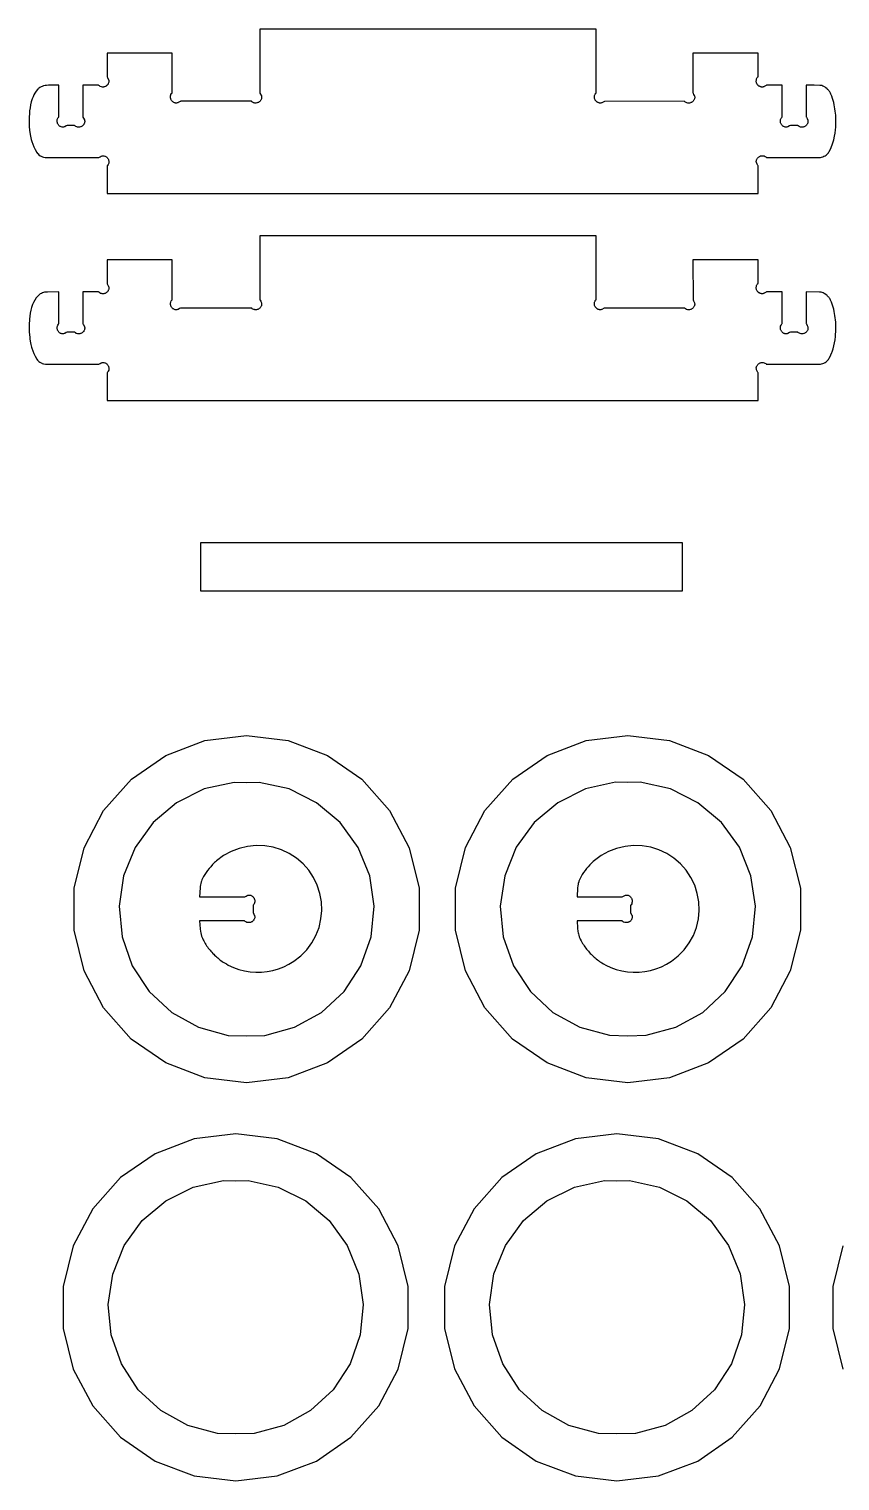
# Model space of a CAD drawing. Extents: x 104.9 to 190.6, y -82.9 to -13.6.
# Drawn here: x 163.57 to 171.96, y -31.13 to -16.09 of the extents above; entities that cross this region are included whole.
import ezdxf

# ---------------------------------------------------------------- set-up
doc = ezdxf.new("R2010")
doc.units = 0
doc.layers.add('SECTIONCUTEDGES', color=18, linetype='CONTINUOUS')

msp = doc.modelspace()

# ---------------------------------------------------------------- linework, layer by layer
at = {"layer": 'SECTIONCUTEDGES'}
for points in [[(164.374, -17.799), (171.108, -17.799), (171.108, -17.511), (171.106, -17.508), (171.099, -17.493), (171.095, -17.485), (171.093, -17.48), (171.091, -17.474), (171.09, -17.469), (171.09, -17.463), (171.091, -17.457), (171.093, -17.449), (171.095, -17.443), (171.098, -17.438), (171.101, -17.433), (171.105, -17.428), (171.109, -17.424), (171.114, -17.42), (171.119, -17.417), (171.124, -17.414), (171.129, -17.411), (171.135, -17.409), (171.14, -17.408), (171.149, -17.407), (171.159, -17.407), (171.162, -17.407), (171.171, -17.409), (171.182, -17.414), (171.189, -17.418), (171.194, -17.422), (171.195, -17.424), (171.197, -17.425), (171.741, -17.425), (171.753, -17.424), (171.766, -17.421), (171.778, -17.417), (171.79, -17.412), (171.801, -17.406), (171.812, -17.399), (171.819, -17.392), (171.826, -17.386), (171.83, -17.382), (171.836, -17.375), (171.842, -17.367), (171.847, -17.358), (171.849, -17.354), (171.86, -17.332), (171.869, -17.31), (171.875, -17.295), (171.885, -17.264), (171.892, -17.241), (171.9, -17.204), (171.905, -17.173), (171.91, -17.137), (171.912, -17.109), (171.913, -17.082), (171.914, -17.055), (171.914, -17.033), (171.913, -17.01), (171.912, -16.988), (171.91, -16.966), (171.907, -16.944), (171.904, -16.921), (171.9, -16.899), (171.896, -16.878), (171.891, -16.856), (171.885, -16.834), (171.879, -16.813), (171.872, -16.791), (171.869, -16.783), (171.866, -16.775), (171.863, -16.768), (171.859, -16.76), (171.854, -16.753), (171.85, -16.746), (171.845, -16.739), (171.84, -16.732), (171.834, -16.725), (171.828, -16.719), (171.822, -16.713), (171.808, -16.702), (171.801, -16.696), (171.79, -16.69), (171.779, -16.685), (171.769, -16.681), (171.758, -16.679), (171.747, -16.678), (171.69, -16.677), (171.607, -16.677), (171.607, -17.004), (171.608, -17.007), (171.615, -17.022), (171.621, -17.032), (171.622, -17.035), (171.624, -17.04), (171.625, -17.046), (171.625, -17.052), (171.625, -17.054), (171.625, -17.06), (171.622, -17.069), (171.62, -17.074), (171.617, -17.079), (171.614, -17.084), (171.61, -17.089), (171.606, -17.093), (171.602, -17.097), (171.597, -17.101), (171.592, -17.104), (171.586, -17.106), (171.581, -17.108), (171.575, -17.109), (171.566, -17.111), (171.557, -17.11), (171.548, -17.109), (171.535, -17.104), (171.524, -17.097), (171.52, -17.093), (171.519, -17.092), (171.445, -17.093), (171.443, -17.093), (171.435, -17.097), (171.418, -17.106), (171.413, -17.108), (171.407, -17.11), (171.402, -17.11), (171.396, -17.111), (171.39, -17.11), (171.382, -17.108), (171.376, -17.105), (171.371, -17.103), (171.366, -17.099), (171.361, -17.096), (171.357, -17.092), (171.353, -17.087), (171.35, -17.082), (171.347, -17.077), (171.344, -17.072), (171.342, -17.066), (171.34, -17.057), (171.34, -17.051), (171.34, -17.042), (171.341, -17.033), (171.345, -17.023), (171.347, -17.019), (171.353, -17.01), (171.358, -17.005), (171.358, -16.677), (171.196, -16.677), (171.193, -16.678), (171.173, -16.689), (171.167, -16.692), (171.161, -16.694), (171.157, -16.695), (171.15, -16.695), (171.144, -16.695), (171.139, -16.694), (171.135, -16.693), (171.13, -16.691), (171.126, -16.689), (171.122, -16.687), (171.118, -16.685), (171.114, -16.682), (171.111, -16.679), (171.108, -16.676), (171.104, -16.672), (171.1, -16.666), (171.096, -16.66), (171.094, -16.654), (171.092, -16.647), (171.09, -16.64), (171.09, -16.633), (171.09, -16.63), (171.091, -16.623), (171.092, -16.617), (171.094, -16.61), (171.097, -16.604), (171.1, -16.598), (171.104, -16.593), (171.108, -16.59), (171.108, -16.589), (171.108, -16.344), (170.435, -16.344), (170.435, -16.755), (170.436, -16.758), (170.442, -16.771), (170.449, -16.783), (170.45, -16.785), (170.452, -16.791), (170.453, -16.796), (170.453, -16.799), (170.453, -16.805), (170.453, -16.808), (170.452, -16.814), (170.45, -16.819), (170.448, -16.825), (170.445, -16.83), (170.442, -16.835), (170.438, -16.84), (170.434, -16.844), (170.43, -16.848), (170.425, -16.851), (170.42, -16.854), (170.414, -16.857), (170.409, -16.859), (170.4, -16.861), (170.391, -16.861), (170.382, -16.861), (170.373, -16.859), (170.365, -16.856), (170.357, -16.852), (170.35, -16.847), (170.348, -16.844), (170.347, -16.843), (169.519, -16.844), (169.494, -16.858), (169.488, -16.86), (169.482, -16.861), (169.48, -16.861), (169.473, -16.861), (169.469, -16.861), (169.464, -16.86), (169.46, -16.859), (169.456, -16.857), (169.451, -16.856), (169.447, -16.853), (169.443, -16.851), (169.44, -16.848), (169.436, -16.845), (169.433, -16.842), (169.43, -16.839), (169.425, -16.832), (169.422, -16.826), (169.419, -16.82), (169.417, -16.813), (169.416, -16.807), (169.415, -16.8), (169.415, -16.793), (169.416, -16.786), (169.417, -16.783), (169.419, -16.777), (169.422, -16.771), (169.425, -16.765), (169.43, -16.759), (169.432, -16.757), (169.434, -16.755), (169.434, -16.095), (165.955, -16.095), (165.955, -16.755), (165.955, -16.757), (165.97, -16.785), (165.971, -16.788), (165.972, -16.794), (165.973, -16.796), (165.973, -16.802), (165.973, -16.808), (165.972, -16.814), (165.97, -16.819), (165.968, -16.825), (165.965, -16.83), (165.962, -16.835), (165.958, -16.84), (165.954, -16.844), (165.949, -16.848), (165.945, -16.851), (165.939, -16.854), (165.934, -16.857), (165.928, -16.859), (165.923, -16.86), (165.914, -16.861), (165.904, -16.861), (165.895, -16.86), (165.889, -16.858), (165.88, -16.853), (165.873, -16.849), (165.87, -16.846), (165.869, -16.844), (165.868, -16.844), (165.867, -16.843), (165.135, -16.843), (165.133, -16.844), (165.125, -16.848), (165.108, -16.857), (165.105, -16.858), (165.1, -16.86), (165.094, -16.861), (165.089, -16.861), (165.083, -16.861), (165.077, -16.86), (165.071, -16.858), (165.066, -16.856), (165.061, -16.853), (165.056, -16.85), (165.051, -16.846), (165.047, -16.842), (165.043, -16.838), (165.039, -16.833), (165.036, -16.828), (165.034, -16.822), (165.032, -16.817), (165.03, -16.808), (165.029, -16.802), (165.03, -16.793), (165.031, -16.784), (165.033, -16.778), (165.035, -16.773), (165.041, -16.763), (165.046, -16.757), (165.047, -16.756), (165.048, -16.755), (165.048, -16.344), (164.374, -16.344), (164.374, -16.589), (164.377, -16.596), (164.389, -16.619), (164.391, -16.624), (164.392, -16.627), (164.392, -16.633), (164.392, -16.639), (164.392, -16.644), (164.389, -16.653), (164.387, -16.658), (164.384, -16.664), (164.381, -16.669), (164.377, -16.673), (164.373, -16.678), (164.369, -16.681), (164.364, -16.685), (164.359, -16.688), (164.354, -16.69), (164.348, -16.692), (164.339, -16.694), (164.336, -16.695), (164.327, -16.695), (164.318, -16.694), (164.315, -16.693), (164.302, -16.688), (164.295, -16.684), (164.289, -16.68), (164.287, -16.677), (164.286, -16.677), (164.125, -16.677), (164.125, -17.006), (164.13, -17.017), (164.14, -17.035), (164.141, -17.04), (164.143, -17.046), (164.143, -17.049), (164.143, -17.054), (164.142, -17.06), (164.14, -17.069), (164.138, -17.074), (164.135, -17.079), (164.132, -17.084), (164.128, -17.089), (164.124, -17.093), (164.119, -17.097), (164.115, -17.101), (164.109, -17.104), (164.104, -17.106), (164.099, -17.108), (164.09, -17.11), (164.087, -17.11), (164.077, -17.111), (164.068, -17.11), (164.062, -17.108), (164.051, -17.103), (164.048, -17.102), (164.041, -17.096), (164.038, -17.093), (164.036, -17.092), (163.962, -17.093), (163.961, -17.093), (163.951, -17.098), (163.936, -17.106), (163.93, -17.108), (163.925, -17.11), (163.919, -17.11), (163.913, -17.111), (163.908, -17.11), (163.899, -17.108), (163.894, -17.105), (163.888, -17.103), (163.883, -17.099), (163.879, -17.096), (163.875, -17.092), (163.871, -17.087), (163.867, -17.082), (163.864, -17.077), (163.862, -17.072), (163.86, -17.066), (163.858, -17.057), (163.857, -17.048), (163.857, -17.042), (163.859, -17.033), (163.862, -17.023), (163.869, -17.012), (163.872, -17.008), (163.874, -17.006), (163.875, -17.004), (163.875, -16.677), (163.768, -16.677), (163.746, -16.678), (163.733, -16.679), (163.719, -16.682), (163.715, -16.683), (163.702, -16.688), (163.691, -16.693), (163.68, -16.699), (163.669, -16.707), (163.663, -16.713), (163.656, -16.72), (163.641, -16.737), (163.626, -16.76), (163.617, -16.776), (163.608, -16.795), (163.6, -16.816), (163.593, -16.838), (163.59, -16.849), (163.583, -16.88), (163.578, -16.911), (163.573, -16.941), (163.57, -16.973), (163.568, -17.004), (163.567, -17.043), (163.567, -17.05), (163.568, -17.089), (163.569, -17.104), (163.573, -17.143), (163.576, -17.166), (163.583, -17.205), (163.59, -17.237), (163.596, -17.26), (163.605, -17.287), (163.616, -17.315), (163.629, -17.341), (163.648, -17.373), (163.656, -17.384), (163.66, -17.388), (163.669, -17.397), (163.682, -17.406), (163.693, -17.412), (163.707, -17.418), (163.718, -17.422), (163.733, -17.424), (163.742, -17.425), (164.287, -17.425), (164.29, -17.424), (164.302, -17.418), (164.314, -17.411), (164.316, -17.41), (164.322, -17.408), (164.328, -17.407), (164.333, -17.407), (164.339, -17.407), (164.342, -17.408), (164.35, -17.41), (164.356, -17.412), (164.361, -17.415), (164.366, -17.418), (164.371, -17.422), (164.375, -17.426), (164.379, -17.43), (164.382, -17.435), (164.385, -17.44), (164.388, -17.446), (164.39, -17.451), (164.392, -17.46), (164.392, -17.469), (164.392, -17.475), (164.391, -17.484), (164.387, -17.496), (164.38, -17.507), (164.376, -17.511), (164.374, -17.513)], [(164.374, -19.939), (171.108, -19.939), (171.108, -19.654), (171.107, -19.65), (171.094, -19.623), (171.092, -19.618), (171.091, -19.612), (171.09, -19.606), (171.09, -19.6), (171.091, -19.598), (171.093, -19.589), (171.095, -19.584), (171.098, -19.578), (171.101, -19.573), (171.105, -19.569), (171.109, -19.564), (171.114, -19.56), (171.119, -19.557), (171.124, -19.554), (171.129, -19.552), (171.135, -19.55), (171.14, -19.548), (171.149, -19.547), (171.159, -19.547), (171.162, -19.548), (171.171, -19.55), (171.179, -19.553), (171.189, -19.558), (171.193, -19.562), (171.194, -19.563), (171.197, -19.565), (171.741, -19.565), (171.753, -19.564), (171.766, -19.561), (171.778, -19.558), (171.79, -19.553), (171.801, -19.546), (171.812, -19.539), (171.816, -19.536), (171.823, -19.529), (171.83, -19.522), (171.836, -19.515), (171.842, -19.507), (171.847, -19.499), (171.861, -19.469), (171.872, -19.443), (171.875, -19.435), (171.885, -19.404), (171.894, -19.373), (171.9, -19.344), (171.905, -19.313), (171.91, -19.277), (171.911, -19.259), (171.913, -19.222), (171.914, -19.195), (171.914, -19.173), (171.913, -19.15), (171.912, -19.128), (171.91, -19.106), (171.907, -19.084), (171.904, -19.062), (171.9, -19.04), (171.896, -19.018), (171.891, -18.996), (171.885, -18.974), (171.879, -18.953), (171.872, -18.932), (171.869, -18.924), (171.866, -18.916), (171.863, -18.908), (171.859, -18.9), (171.854, -18.893), (171.85, -18.886), (171.845, -18.879), (171.84, -18.872), (171.834, -18.866), (171.828, -18.859), (171.822, -18.853), (171.814, -18.846), (171.808, -18.842), (171.793, -18.832), (171.783, -18.827), (171.772, -18.823), (171.762, -18.82), (171.744, -18.818), (171.607, -18.817), (171.607, -19.144), (171.608, -19.148), (171.615, -19.163), (171.621, -19.172), (171.623, -19.178), (171.624, -19.183), (171.625, -19.189), (171.625, -19.195), (171.625, -19.198), (171.624, -19.203), (171.622, -19.209), (171.62, -19.214), (171.617, -19.22), (171.614, -19.225), (171.61, -19.229), (171.606, -19.234), (171.602, -19.237), (171.597, -19.241), (171.592, -19.244), (171.586, -19.246), (171.581, -19.248), (171.572, -19.25), (171.563, -19.251), (171.554, -19.25), (171.545, -19.248), (171.536, -19.245), (171.525, -19.239), (171.522, -19.236), (171.521, -19.234), (171.519, -19.233), (171.445, -19.233), (171.443, -19.234), (171.435, -19.237), (171.418, -19.246), (171.413, -19.248), (171.41, -19.249), (171.404, -19.25), (171.399, -19.251), (171.393, -19.251), (171.387, -19.249), (171.382, -19.248), (171.376, -19.246), (171.371, -19.243), (171.366, -19.24), (171.361, -19.236), (171.357, -19.232), (171.353, -19.227), (171.35, -19.223), (171.347, -19.217), (171.344, -19.212), (171.342, -19.206), (171.34, -19.198), (171.34, -19.192), (171.34, -19.182), (171.341, -19.173), (171.342, -19.17), (171.347, -19.159), (171.354, -19.148), (171.356, -19.147), (171.358, -19.144), (171.358, -18.817), (171.196, -18.817), (171.193, -18.818), (171.173, -18.83), (171.167, -18.832), (171.161, -18.834), (171.159, -18.835), (171.152, -18.835), (171.148, -18.835), (171.144, -18.835), (171.139, -18.834), (171.135, -18.833), (171.13, -18.831), (171.126, -18.829), (171.122, -18.827), (171.118, -18.825), (171.114, -18.822), (171.111, -18.819), (171.108, -18.816), (171.104, -18.813), (171.1, -18.806), (171.096, -18.8), (171.094, -18.794), (171.092, -18.787), (171.09, -18.781), (171.09, -18.774), (171.09, -18.767), (171.091, -18.76), (171.093, -18.754), (171.094, -18.751), (171.097, -18.744), (171.1, -18.739), (171.104, -18.733), (171.108, -18.73), (171.108, -18.729), (171.108, -18.484), (170.435, -18.484), (170.436, -18.899), (170.441, -18.91), (170.449, -18.923), (170.451, -18.928), (170.452, -18.934), (170.453, -18.94), (170.453, -18.945), (170.452, -18.951), (170.45, -18.96), (170.448, -18.965), (170.445, -18.97), (170.442, -18.975), (170.438, -18.98), (170.434, -18.984), (170.43, -18.988), (170.425, -18.992), (170.42, -18.994), (170.414, -18.997), (170.409, -18.999), (170.4, -19.001), (170.394, -19.001), (170.385, -19.001), (170.382, -19.001), (170.373, -18.999), (170.367, -18.997), (170.357, -18.992), (170.347, -18.983), (169.52, -18.984), (169.518, -18.985), (169.494, -18.998), (169.488, -19), (169.482, -19.001), (169.476, -19.002), (169.469, -19.001), (169.464, -19), (169.46, -18.999), (169.456, -18.998), (169.451, -18.996), (169.447, -18.994), (169.443, -18.991), (169.44, -18.989), (169.436, -18.986), (169.433, -18.982), (169.43, -18.979), (169.425, -18.972), (169.422, -18.966), (169.42, -18.963), (169.418, -18.957), (169.417, -18.954), (169.416, -18.947), (169.415, -18.94), (169.415, -18.933), (169.416, -18.927), (169.417, -18.923), (169.419, -18.917), (169.422, -18.911), (169.425, -18.905), (169.43, -18.899), (169.432, -18.898), (169.434, -18.895), (169.434, -18.235), (165.955, -18.235), (165.955, -18.895), (165.955, -18.897), (165.957, -18.901), (165.963, -18.913), (165.968, -18.923), (165.971, -18.928), (165.972, -18.934), (165.973, -18.94), (165.973, -18.945), (165.973, -18.948), (165.972, -18.954), (165.97, -18.96), (165.968, -18.965), (165.965, -18.97), (165.962, -18.975), (165.958, -18.98), (165.954, -18.984), (165.949, -18.988), (165.945, -18.992), (165.939, -18.994), (165.934, -18.997), (165.928, -18.999), (165.92, -19.001), (165.914, -19.001), (165.904, -19.001), (165.898, -19), (165.892, -18.999), (165.881, -18.994), (165.876, -18.991), (165.87, -18.986), (165.867, -18.984), (165.866, -18.983), (165.136, -18.983), (165.133, -18.984), (165.125, -18.988), (165.108, -18.997), (165.103, -18.999), (165.097, -19.001), (165.091, -19.001), (165.086, -19.001), (165.08, -19.001), (165.071, -18.998), (165.066, -18.996), (165.061, -18.993), (165.056, -18.99), (165.051, -18.987), (165.047, -18.982), (165.043, -18.978), (165.039, -18.973), (165.036, -18.968), (165.034, -18.963), (165.032, -18.957), (165.03, -18.948), (165.029, -18.939), (165.03, -18.93), (165.032, -18.921), (165.037, -18.909), (165.04, -18.904), (165.046, -18.898), (165.047, -18.897), (165.047, -18.895), (165.048, -18.484), (164.374, -18.484), (164.375, -18.732), (164.382, -18.745), (164.389, -18.759), (164.391, -18.765), (164.392, -18.77), (164.392, -18.776), (164.392, -18.782), (164.391, -18.788), (164.389, -18.793), (164.387, -18.799), (164.384, -18.804), (164.381, -18.809), (164.377, -18.814), (164.373, -18.818), (164.369, -18.822), (164.364, -18.825), (164.359, -18.828), (164.354, -18.831), (164.348, -18.833), (164.339, -18.835), (164.33, -18.835), (164.324, -18.835), (164.315, -18.833), (164.306, -18.831), (164.299, -18.827), (164.289, -18.82), (164.287, -18.817), (164.286, -18.817), (164.125, -18.817), (164.125, -19.146), (164.129, -19.155), (164.138, -19.172), (164.14, -19.175), (164.141, -19.18), (164.143, -19.186), (164.143, -19.192), (164.143, -19.195), (164.142, -19.2), (164.14, -19.209), (164.138, -19.214), (164.135, -19.22), (164.132, -19.225), (164.128, -19.229), (164.124, -19.234), (164.119, -19.237), (164.115, -19.241), (164.109, -19.244), (164.104, -19.246), (164.099, -19.248), (164.093, -19.25), (164.084, -19.251), (164.081, -19.251), (164.071, -19.25), (164.062, -19.248), (164.055, -19.246), (164.05, -19.243), (164.046, -19.24), (164.037, -19.233), (164.036, -19.233), (163.963, -19.233), (163.961, -19.234), (163.951, -19.238), (163.936, -19.246), (163.93, -19.248), (163.925, -19.25), (163.919, -19.251), (163.913, -19.251), (163.911, -19.251), (163.905, -19.249), (163.899, -19.248), (163.894, -19.246), (163.888, -19.243), (163.883, -19.24), (163.879, -19.236), (163.875, -19.232), (163.871, -19.227), (163.867, -19.223), (163.864, -19.217), (163.862, -19.212), (163.86, -19.206), (163.858, -19.198), (163.857, -19.195), (163.857, -19.185), (163.858, -19.179), (163.86, -19.17), (163.863, -19.162), (163.87, -19.151), (163.872, -19.148), (163.875, -19.146), (163.875, -19.144), (163.875, -18.817), (163.758, -18.818), (163.741, -18.818), (163.728, -18.82), (163.715, -18.823), (163.707, -18.826), (163.695, -18.831), (163.683, -18.837), (163.673, -18.845), (163.663, -18.853), (163.653, -18.863), (163.641, -18.878), (163.626, -18.901), (163.613, -18.925), (163.604, -18.946), (163.6, -18.956), (163.593, -18.978), (163.59, -18.99), (163.586, -19.005), (163.58, -19.035), (163.575, -19.066), (163.572, -19.097), (163.57, -19.113), (163.568, -19.144), (163.567, -19.183), (163.567, -19.198), (163.569, -19.237), (163.57, -19.252), (163.574, -19.291), (163.576, -19.306), (163.583, -19.345), (163.586, -19.361), (163.593, -19.389), (163.596, -19.4), (163.605, -19.427), (163.616, -19.455), (163.629, -19.481), (163.648, -19.514), (163.656, -19.524), (163.662, -19.531), (163.667, -19.535), (163.68, -19.545), (163.685, -19.548), (163.698, -19.555), (163.704, -19.557), (163.718, -19.562), (163.721, -19.562), (163.736, -19.565), (163.742, -19.565), (164.288, -19.565), (164.304, -19.557), (164.314, -19.552), (164.319, -19.549), (164.325, -19.548), (164.33, -19.547), (164.336, -19.547), (164.342, -19.548), (164.35, -19.55), (164.356, -19.552), (164.361, -19.555), (164.366, -19.558), (164.371, -19.562), (164.375, -19.566), (164.379, -19.571), (164.382, -19.575), (164.385, -19.581), (164.388, -19.586), (164.39, -19.592), (164.392, -19.6), (164.392, -19.609), (164.392, -19.616), (164.391, -19.625), (164.386, -19.638), (164.384, -19.64), (164.379, -19.648), (164.375, -19.653), (164.374, -19.654)], [(165.34, -21.912), (170.328, -21.912), (170.328, -21.414), (165.34, -21.414)], [(165.387, -26.952), (164.982, -26.798), (164.625, -26.552), (164.338, -26.228), (164.137, -25.844), (164.033, -25.424), (164.033, -24.99), (164.137, -24.57), (164.338, -24.186), (164.626, -23.862), (164.982, -23.616), (165.387, -23.462), (165.818, -23.41), (166.248, -23.462), (166.653, -23.616), (167.009, -23.862), (167.297, -24.186), (167.498, -24.57), (167.602, -24.99), (167.602, -25.424), (167.498, -25.844), (167.297, -26.228), (167.01, -26.552), (166.653, -26.798), (166.248, -26.952), (165.818, -27.004)], [(169.331, -26.952), (168.926, -26.798), (168.569, -26.552), (168.282, -26.228), (168.081, -25.844), (167.977, -25.423), (167.977, -24.99), (168.081, -24.569), (168.282, -24.186), (168.57, -23.862), (168.926, -23.616), (169.331, -23.462), (169.761, -23.41), (170.191, -23.462), (170.597, -23.616), (170.953, -23.862), (171.241, -24.186), (171.442, -24.569), (171.546, -24.99), (171.546, -25.423), (171.442, -25.844), (171.241, -26.228), (170.954, -26.552), (170.597, -26.798), (170.192, -26.952), (169.761, -27.004)], [(165.321, -26.429), (165.628, -26.513), (165.818, -26.517), (166.007, -26.513), (166.314, -26.429), (166.593, -26.275), (166.826, -26.059), (167, -25.793), (167.106, -25.493), (167.137, -25.176), (167.091, -24.861), (166.972, -24.567), (166.785, -24.309), (166.542, -24.104), (166.257, -23.962), (165.946, -23.894), (165.818, -23.897), (165.689, -23.894), (165.378, -23.962), (165.093, -24.104), (164.85, -24.309), (164.664, -24.567), (164.544, -24.861), (164.498, -25.176), (164.529, -25.493), (164.635, -25.793), (164.809, -26.059), (165.043, -26.275)], [(169.265, -26.429), (169.572, -26.512), (169.761, -26.517), (169.951, -26.512), (170.258, -26.429), (170.536, -26.275), (170.769, -26.058), (170.944, -25.792), (171.05, -25.492), (171.081, -25.176), (171.035, -24.861), (170.915, -24.566), (170.729, -24.309), (170.486, -24.104), (170.201, -23.962), (169.89, -23.893), (169.761, -23.896), (169.633, -23.893), (169.322, -23.962), (169.037, -24.104), (168.794, -24.309), (168.607, -24.566), (168.488, -24.861), (168.442, -25.176), (168.473, -25.492), (168.579, -25.792), (168.753, -26.058), (168.986, -26.275)], [(165.627, -25.785), (165.681, -25.81), (165.737, -25.83), (165.795, -25.845), (165.853, -25.855), (165.913, -25.86), (165.972, -25.859), (166.031, -25.853), (166.09, -25.842), (166.147, -25.825), (166.203, -25.804), (166.256, -25.777), (166.307, -25.746), (166.377, -25.691), (166.439, -25.628), (166.492, -25.556), (166.535, -25.478), (166.567, -25.395), (166.587, -25.308), (166.595, -25.219), (166.591, -25.131), (166.575, -25.043), (166.548, -24.958), (166.509, -24.878), (166.46, -24.804), (166.401, -24.737), (166.333, -24.679), (166.259, -24.63), (166.178, -24.592), (166.093, -24.565), (166.005, -24.55), (165.916, -24.547), (165.827, -24.556), (165.74, -24.577), (165.657, -24.609), (165.579, -24.652), (165.506, -24.707), (165.495, -24.717), (165.486, -24.725), (165.466, -24.745), (165.446, -24.767), (165.43, -24.786), (165.414, -24.806), (165.399, -24.827), (165.385, -24.848), (165.372, -24.87), (165.362, -24.888), (165.356, -24.903), (165.35, -24.917), (165.348, -24.925), (165.344, -24.94), (165.34, -24.956), (165.338, -24.973), (165.337, -24.986), (165.331, -25.078), (165.799, -25.078), (165.812, -25.071), (165.823, -25.065), (165.829, -25.063), (165.834, -25.061), (165.84, -25.06), (165.846, -25.06), (165.849, -25.061), (165.854, -25.062), (165.86, -25.063), (165.866, -25.066), (165.871, -25.068), (165.876, -25.072), (165.88, -25.075), (165.885, -25.079), (165.889, -25.084), (165.892, -25.089), (165.895, -25.094), (165.897, -25.099), (165.899, -25.105), (165.901, -25.11), (165.902, -25.12), (165.902, -25.129), (165.901, -25.132), (165.899, -25.141), (165.896, -25.15), (165.891, -25.159), (165.886, -25.164), (165.884, -25.166), (165.884, -25.167), (165.884, -25.241), (165.892, -25.258), (165.897, -25.267), (165.899, -25.27), (165.9, -25.276), (165.902, -25.281), (165.902, -25.287), (165.902, -25.293), (165.901, -25.296), (165.899, -25.304), (165.897, -25.31), (165.894, -25.315), (165.891, -25.32), (165.887, -25.324), (165.883, -25.329), (165.878, -25.333), (165.874, -25.336), (165.868, -25.339), (165.863, -25.341), (165.858, -25.343), (165.849, -25.345), (165.84, -25.346), (165.83, -25.345), (165.821, -25.344), (165.81, -25.339), (165.801, -25.333), (165.796, -25.328), (165.795, -25.328), (165.331, -25.328), (165.338, -25.411), (165.34, -25.436), (165.343, -25.453), (165.347, -25.469), (165.351, -25.485), (165.357, -25.501), (165.36, -25.508), (165.368, -25.524), (165.374, -25.536), (165.381, -25.549), (165.389, -25.561), (165.396, -25.573), (165.404, -25.585), (165.413, -25.597), (165.421, -25.609), (165.43, -25.62), (165.439, -25.632), (165.448, -25.643), (165.458, -25.653), (165.467, -25.664), (165.477, -25.674), (165.487, -25.684), (165.498, -25.694), (165.508, -25.703), (165.519, -25.712), (165.53, -25.721), (165.541, -25.73), (165.552, -25.739), (165.564, -25.747), (165.576, -25.755), (165.588, -25.762), (165.608, -25.774)], [(169.7, -25.845), (169.758, -25.855), (169.818, -25.86), (169.877, -25.859), (169.936, -25.853), (169.995, -25.842), (170.052, -25.825), (170.108, -25.804), (170.161, -25.777), (170.212, -25.746), (170.282, -25.691), (170.344, -25.628), (170.397, -25.556), (170.44, -25.478), (170.472, -25.395), (170.492, -25.308), (170.5, -25.219), (170.496, -25.131), (170.48, -25.043), (170.453, -24.958), (170.414, -24.878), (170.365, -24.804), (170.306, -24.737), (170.238, -24.679), (170.164, -24.63), (170.083, -24.592), (169.998, -24.565), (169.91, -24.55), (169.821, -24.547), (169.732, -24.556), (169.645, -24.577), (169.562, -24.609), (169.484, -24.652), (169.403, -24.714), (169.388, -24.728), (169.368, -24.748), (169.351, -24.767), (169.335, -24.786), (169.319, -24.806), (169.304, -24.827), (169.29, -24.848), (169.277, -24.87), (169.267, -24.888), (169.261, -24.903), (169.255, -24.917), (169.253, -24.925), (169.249, -24.94), (169.247, -24.948), (169.244, -24.964), (169.242, -24.986), (169.236, -25.078), (169.701, -25.078), (169.731, -25.064), (169.736, -25.062), (169.742, -25.061), (169.748, -25.06), (169.751, -25.06), (169.757, -25.061), (169.765, -25.063), (169.77, -25.066), (169.776, -25.068), (169.781, -25.072), (169.785, -25.075), (169.79, -25.079), (169.794, -25.084), (169.797, -25.089), (169.8, -25.094), (169.802, -25.099), (169.804, -25.105), (169.806, -25.11), (169.807, -25.117), (169.807, -25.126), (169.806, -25.132), (169.804, -25.141), (169.801, -25.15), (169.795, -25.16), (169.792, -25.164), (169.79, -25.165), (169.789, -25.167), (169.789, -25.24), (169.79, -25.243), (169.802, -25.267), (169.805, -25.273), (169.805, -25.276), (169.807, -25.281), (169.807, -25.284), (169.807, -25.29), (169.806, -25.296), (169.804, -25.304), (169.802, -25.31), (169.799, -25.315), (169.796, -25.32), (169.792, -25.324), (169.788, -25.329), (169.783, -25.333), (169.779, -25.336), (169.773, -25.339), (169.768, -25.341), (169.763, -25.343), (169.754, -25.345), (169.745, -25.346), (169.738, -25.346), (169.729, -25.344), (169.716, -25.34), (169.706, -25.333), (169.701, -25.328), (169.7, -25.328), (169.236, -25.328), (169.242, -25.403), (169.245, -25.436), (169.248, -25.453), (169.25, -25.461), (169.254, -25.477), (169.259, -25.493), (169.265, -25.508), (169.269, -25.516), (169.279, -25.536), (169.286, -25.549), (169.294, -25.561), (169.301, -25.573), (169.309, -25.585), (169.318, -25.597), (169.326, -25.609), (169.335, -25.62), (169.344, -25.632), (169.353, -25.643), (169.363, -25.653), (169.372, -25.664), (169.382, -25.674), (169.392, -25.684), (169.403, -25.694), (169.413, -25.703), (169.424, -25.712), (169.435, -25.721), (169.446, -25.73), (169.457, -25.739), (169.469, -25.747), (169.481, -25.755), (169.493, -25.762), (169.511, -25.773), (169.532, -25.785), (169.586, -25.81), (169.642, -25.83)], [(164.87, -30.921), (165.275, -31.074), (165.705, -31.126), (166.135, -31.074), (166.541, -30.921), (166.897, -30.674), (167.185, -30.35), (167.386, -29.967), (167.49, -29.546), (167.49, -29.112), (167.386, -28.692), (167.184, -28.308), (166.897, -27.984), (166.54, -27.738), (166.135, -27.585), (165.705, -27.533), (165.275, -27.585), (164.87, -27.738), (164.513, -27.984), (164.226, -28.308), (164.025, -28.692), (163.921, -29.112), (163.921, -29.546), (164.024, -29.967), (164.226, -30.35), (164.513, -30.674)], [(169.649, -31.126), (170.079, -31.074), (170.485, -30.92), (170.841, -30.674), (171.129, -30.35), (171.33, -29.966), (171.434, -29.546), (171.434, -29.112), (171.33, -28.692), (171.128, -28.308), (170.841, -27.984), (170.484, -27.738), (170.079, -27.584), (169.649, -27.532), (169.219, -27.584), (168.814, -27.738), (168.457, -27.984), (168.17, -28.308), (167.968, -28.692), (167.865, -29.112), (167.865, -29.546), (167.968, -29.966), (168.17, -30.35), (168.457, -30.674), (168.814, -30.92), (169.219, -31.074)], [(164.93, -30.397), (164.697, -30.181), (164.523, -29.915), (164.417, -29.615), (164.386, -29.298), (164.432, -28.984), (164.551, -28.689), (164.738, -28.431), (164.981, -28.226), (165.266, -28.085), (165.577, -28.016), (165.705, -28.019), (165.834, -28.016), (166.144, -28.085), (166.43, -28.226), (166.673, -28.431), (166.859, -28.689), (166.979, -28.984), (167.025, -29.298), (166.994, -29.615), (166.888, -29.915), (166.713, -30.181), (166.48, -30.397), (166.202, -30.552), (165.895, -30.635), (165.705, -30.639), (165.515, -30.635), (165.208, -30.552)], [(169.649, -30.639), (169.459, -30.635), (169.152, -30.551), (168.874, -30.397), (168.641, -30.181), (168.467, -29.915), (168.361, -29.615), (168.33, -29.298), (168.375, -28.983), (168.495, -28.689), (168.682, -28.431), (168.925, -28.226), (169.21, -28.085), (169.521, -28.016), (169.649, -28.019), (169.778, -28.016), (170.088, -28.085), (170.373, -28.226), (170.616, -28.431), (170.803, -28.689), (170.923, -28.983), (170.969, -29.298), (170.938, -29.615), (170.832, -29.915), (170.657, -30.181), (170.424, -30.397), (170.146, -30.551), (169.839, -30.635)]]:
    msp.add_lwpolyline(points, close=True, dxfattribs=at)
msp.add_lwpolyline([(171.988, -29.967), (171.885, -29.546), (171.885, -29.112), (171.989, -28.692)], dxfattribs=at)

doc.saveas('drawing.dxf')
